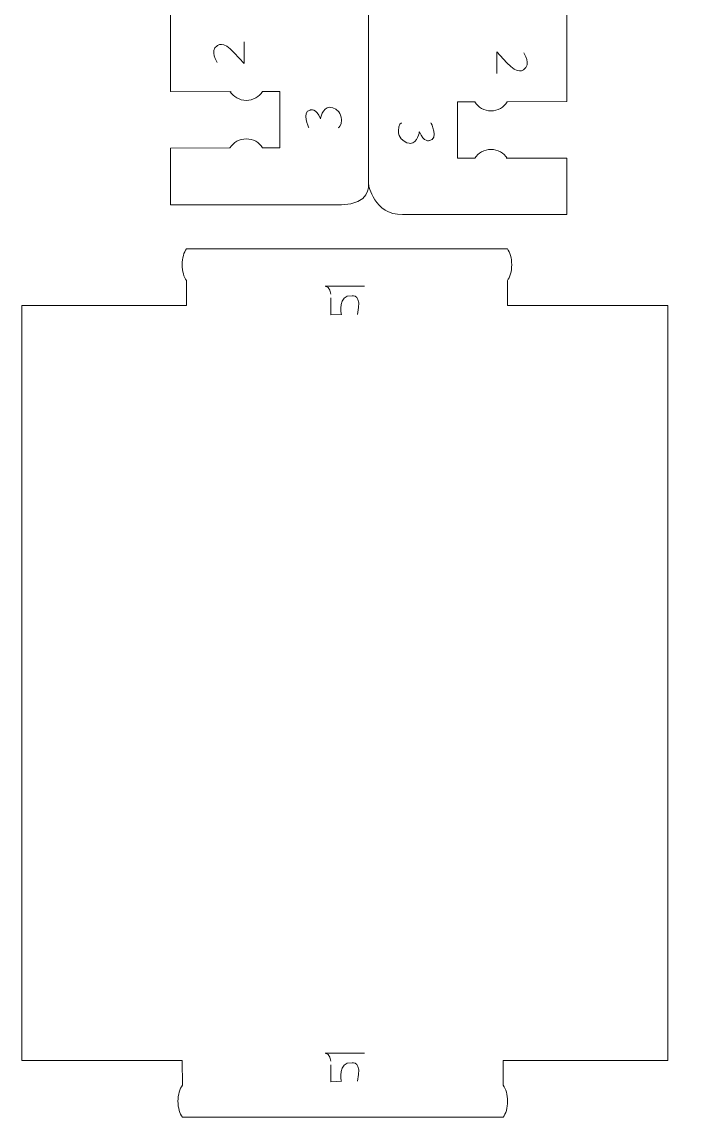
# Model space of a CAD drawing. Header units: centimetres. Extents: x -25 to 25, y -32.5 to 32.5.
# Drawn here: x -10.14 to -6.62, y -15.14 to -9.28 of the extents above; entities that cross this region are included whole.
import ezdxf

# ---------------------------------------------------------------- set-up
doc = ezdxf.new("R2010")
doc.units = ezdxf.units.CM
doc.header["$MEASUREMENT"] = 0
doc.layers.add('Capa 1', color=7, linetype='Continuous')

msp = doc.modelspace()

# ---------------------------------------------------------------- linework, layer by layer
at = {"layer": 'Capa 1', "color": 250, "lineweight": 9}
for points, knots in [([(-9.02436, -1.58977), (-9.02436, -1.58977), (-9.34867, -1.59117), (-9.34867, -1.59117), (-9.34867, -1.59117), (-9.34867, -1.59117), (-9.34867, -1.28812), (-9.34867, -1.28812), (-9.34867, -1.28812), (-9.34867, -1.28812), (-8.46907, -1.28812), (-8.46907, -1.28812), (-8.46907, -1.28812), (-8.31454, -1.28812), (-8.28802, -1.44744), (-8.28802, -1.44744), (-8.28802, -1.44744), (-8.28802, -1.44744), (-8.28802, -10.15085), (-8.28802, -10.15085), (-8.28802, -10.15085), (-8.28802, -10.15085), (-8.27926, -10.25722), (-8.43379, -10.25722), (-8.43379, -10.25722), (-8.43379, -10.25722), (-9.34867, -10.25722), (-9.34867, -10.25722), (-9.34867, -10.25722), (-9.34867, -10.25722), (-9.34867, -9.95417), (-9.34867, -9.95417), (-9.34867, -9.95417), (-9.34867, -9.95417), (-9.03007, -9.95234), (-9.03007, -9.95234)], [0, 0, 0, 0, 0.1, 0.1, 0.1, 0.1, 0.2, 0.2, 0.2, 0.2, 0.3, 0.3, 0.3, 0.3, 0.4, 0.4, 0.4, 0.4, 0.5, 0.5, 0.5, 0.5, 0.6, 0.6, 0.6, 0.6, 0.7, 0.7, 0.7, 0.7, 0.8, 0.8, 0.8, 0.8, 1, 1, 1, 1]), ([(-9.95467, -9.00459), (-9.95467, -9.00459), (-9.34867, -9.0046), (-9.34867, -9.0046), (-9.34867, -9.0046), (-9.34867, -9.0046), (-9.34867, -9.65111), (-9.34867, -9.65111), (-9.34867, -9.65111), (-9.34867, -9.65111), (-9.02436, -9.65245), (-9.02436, -9.65245)], [0, 0, 0, 0, 0.25, 0.25, 0.25, 0.25, 0.5, 0.5, 0.5, 0.5, 1, 1, 1, 1]), ([(-6.62137, -9.05758), (-6.62137, -9.05758), (-7.22737, -9.05757), (-7.22737, -9.05757), (-7.22737, -9.05757), (-7.22737, -9.05757), (-7.22737, -9.70406), (-7.22737, -9.70406), (-7.22737, -9.70406), (-7.22737, -9.70406), (-7.54597, -9.70718), (-7.54597, -9.70718)], [0, 0, 0, 0, 0.25, 0.25, 0.25, 0.25, 0.5, 0.5, 0.5, 0.5, 1, 1, 1, 1]), ([(-8.85556, -9.651), (-8.87399, -9.6797), (-8.90619, -9.69872), (-8.94282, -9.69872), (-8.94282, -9.69872), (-8.97945, -9.69872), (-9.01165, -9.6797), (-9.03007, -9.651)], [0, 0, 0, 0, 0.3333333, 0.3333333, 0.3333333, 0.3333333, 1, 1, 1, 1]), ([(-8.85556, -9.95234), (-8.85556, -9.95234), (-8.76396, -9.95245), (-8.76396, -9.95245), (-8.76396, -9.95245), (-8.76396, -9.95245), (-8.76396, -9.651), (-8.76396, -9.651), (-8.76396, -9.651), (-8.76396, -9.651), (-8.85558, -9.651), (-8.85558, -9.651)], [0, 0, 0, 0, 0.25, 0.25, 0.25, 0.25, 0.5, 0.5, 0.5, 0.5, 1, 1, 1, 1]), ([(-7.72048, -9.70718), (-7.72048, -9.70718), (-7.81208, -9.70707), (-7.81208, -9.70707), (-7.81208, -9.70707), (-7.81208, -9.70707), (-7.81208, -10.00852), (-7.81208, -10.00852), (-7.81208, -10.00852), (-7.81208, -10.00852), (-7.72046, -10.00852), (-7.72046, -10.00852)], [0, 0, 0, 0, 0.25, 0.25, 0.25, 0.25, 0.5, 0.5, 0.5, 0.5, 1, 1, 1, 1]), ([(-7.72048, -9.70718), (-7.70205, -9.73588), (-7.66985, -9.7549), (-7.63322, -9.7549), (-7.63322, -9.7549), (-7.59659, -9.7549), (-7.56439, -9.73588), (-7.54597, -9.70718)], [0, 0, 0, 0, 0.3333333, 0.3333333, 0.3333333, 0.3333333, 1, 1, 1, 1]), ([(-8.85556, -9.95234), (-8.87399, -9.92364), (-8.90619, -9.90462), (-8.94282, -9.90462), (-8.94282, -9.90462), (-8.97945, -9.90462), (-9.01165, -9.92364), (-9.03007, -9.95234)], [0, 0, 0, 0, 0.3333333, 0.3333333, 0.3333333, 0.3333333, 1, 1, 1, 1]), ([(-7.72048, -10.00852), (-7.70205, -9.97982), (-7.66985, -9.9608), (-7.63322, -9.9608), (-7.63322, -9.9608), (-7.59659, -9.9608), (-7.56439, -9.97982), (-7.54597, -10.00852)], [0, 0, 0, 0, 0.3333333, 0.3333333, 0.3333333, 0.3333333, 1, 1, 1, 1]), ([(-7.55168, -10.00852), (-7.55168, -10.00852), (-7.22737, -10.00712), (-7.22737, -10.00712), (-7.22737, -10.00712), (-7.22737, -10.00712), (-7.22737, -10.31017), (-7.22737, -10.31017), (-7.22737, -10.31017), (-7.22737, -10.31017), (-8.10697, -10.31017), (-8.10697, -10.31017), (-8.10697, -10.31017), (-8.2615, -10.31017), (-8.28802, -10.15085), (-8.28802, -10.15085)], [0, 0, 0, 0, 0.2, 0.2, 0.2, 0.2, 0.4, 0.4, 0.4, 0.4, 0.6, 0.6, 0.6, 0.6, 1, 1, 1, 1]), ([(-9.26256, -10.49314), (-9.27655, -10.5111), (-9.28582, -10.54249), (-9.28582, -10.57821), (-9.28582, -10.57821), (-9.28582, -10.61392), (-9.27655, -10.64531), (-9.26256, -10.66327)], [0, 0, 0, 0, 0.3333333, 0.3333333, 0.3333333, 0.3333333, 1, 1, 1, 1]), ([(-7.54561, -10.49314), (-7.53162, -10.5111), (-7.52235, -10.54249), (-7.52235, -10.57821), (-7.52235, -10.57821), (-7.52235, -10.61392), (-7.53162, -10.64531), (-7.54561, -10.66327)], [0, 0, 0, 0, 0.3333333, 0.3333333, 0.3333333, 0.3333333, 1, 1, 1, 1]), ([(-9.26256, -10.66328), (-9.26256, -10.66328), (-9.26256, -10.79615), (-9.26256, -10.79615), (-9.26256, -10.79615), (-9.26256, -10.79615), (-10.14346, -10.79615), (-10.14346, -10.79615), (-10.14346, -10.79615), (-10.14346, -10.79615), (-10.14346, -14.83607), (-10.14346, -14.83607), (-10.14346, -14.83607), (-10.14346, -14.83607), (-9.28499, -14.83607), (-9.28499, -14.83607), (-9.28499, -14.83607), (-9.28499, -14.83607), (-9.28496, -14.96894), (-9.28496, -14.96894)], [0, 0, 0, 0, 0.1666667, 0.1666667, 0.1666667, 0.1666667, 0.3333333, 0.3333333, 0.3333333, 0.3333333, 0.5, 0.5, 0.5, 0.5, 0.6666667, 0.6666667, 0.6666667, 0.6666667, 1, 1, 1, 1]), ([(-7.56801, -14.96894), (-7.56801, -14.96894), (-7.56801, -14.83607), (-7.56801, -14.83607), (-7.56801, -14.83607), (-7.56801, -14.83607), (-6.68711, -14.83607), (-6.68711, -14.83607), (-6.68711, -14.83607), (-6.68711, -14.83607), (-6.68711, -10.79615), (-6.68711, -10.79615), (-6.68711, -10.79615), (-6.68711, -10.79615), (-7.54561, -10.79615), (-7.54561, -10.79615), (-7.54561, -10.79615), (-7.54561, -10.79615), (-7.54561, -10.66328), (-7.54561, -10.66328)], [0, 0, 0, 0, 0.1666667, 0.1666667, 0.1666667, 0.1666667, 0.3333333, 0.3333333, 0.3333333, 0.3333333, 0.5, 0.5, 0.5, 0.5, 0.6666667, 0.6666667, 0.6666667, 0.6666667, 1, 1, 1, 1]), ([(-9.28496, -14.96895), (-9.29895, -14.98691), (-9.30822, -15.0183), (-9.30822, -15.05402), (-9.30822, -15.05402), (-9.30822, -15.08973), (-9.29895, -15.12112), (-9.28496, -15.13908)], [0, 0, 0, 0, 0.3333333, 0.3333333, 0.3333333, 0.3333333, 1, 1, 1, 1]), ([(-7.56801, -14.96895), (-7.55402, -14.98691), (-7.54475, -15.0183), (-7.54475, -15.05402), (-7.54475, -15.05402), (-7.54475, -15.08973), (-7.55402, -15.12112), (-7.56801, -15.13908)], [0, 0, 0, 0, 0.3333333, 0.3333333, 0.3333333, 0.3333333, 1, 1, 1, 1])]:
    msp.add_open_spline(points, degree=3, knots=knots, dxfattribs=at)
at = {"layer": 'Capa 1', "color": 22, "lineweight": 5}
for points, knots in [([(-9.0986, -9.49535), (-9.0986, -9.49535), (-9.13941, -9.43352), (-9.0986, -9.40636), (-9.0986, -9.40636), (-9.0986, -9.40636), (-9.0677, -9.37544), (-9.00836, -9.44343)], [0, 0, 0, 0, 0.3333333, 0.3333333, 0.3333333, 0.3333333, 1, 1, 1, 1]), ([(-9.00836, -9.44343), (-9.00836, -9.44343), (-8.95398, -9.50151), (-8.95398, -9.50151), (-8.95398, -9.50151), (-8.95398, -9.50151), (-8.95398, -9.38619), (-8.95398, -9.38619)], [0, 0, 0, 0, 0.3333333, 0.3333333, 0.3333333, 0.3333333, 1, 1, 1, 1]), ([(-7.54794, -9.49705), (-7.54794, -9.49705), (-7.60232, -9.43897), (-7.60232, -9.43897), (-7.60232, -9.43897), (-7.60232, -9.43897), (-7.60232, -9.55429), (-7.60232, -9.55429)], [0, 0, 0, 0, 0.3333333, 0.3333333, 0.3333333, 0.3333333, 1, 1, 1, 1]), ([(-7.4577, -9.44513), (-7.4577, -9.44513), (-7.41689, -9.50696), (-7.4577, -9.53412), (-7.4577, -9.53412), (-7.4577, -9.53412), (-7.4886, -9.56504), (-7.54794, -9.49705)], [0, 0, 0, 0, 0.3333333, 0.3333333, 0.3333333, 0.3333333, 1, 1, 1, 1]), ([(-8.45065, -9.84546), (-8.45065, -9.84546), (-8.43217, -9.83823), (-8.43337, -9.80218), (-8.43337, -9.80218), (-8.43399, -9.78347), (-8.44068, -9.77007), (-8.44833, -9.76035), (-8.44833, -9.76035), (-8.46703, -9.73665), (-8.49607, -9.73543), (-8.49607, -9.73543), (-8.49607, -9.73543), (-8.53778, -9.73665), (-8.54582, -9.79787), (-8.54582, -9.79787), (-8.54582, -9.79787), (-8.56811, -9.73791), (-8.60024, -9.75028), (-8.60024, -9.75028), (-8.60024, -9.75028), (-8.64967, -9.75892), (-8.60768, -9.84546), (-8.60768, -9.84546)], [0, 0, 0, 0, 0.1428571, 0.1428571, 0.1428571, 0.1428571, 0.2857143, 0.2857143, 0.2857143, 0.2857143, 0.4285714, 0.4285714, 0.4285714, 0.4285714, 0.5714286, 0.5714286, 0.5714286, 0.5714286, 0.7142857, 0.7142857, 0.7142857, 0.7142857, 1, 1, 1, 1]), ([(-8.11165, -9.81854), (-8.11165, -9.81854), (-8.13013, -9.82577), (-8.12893, -9.86182), (-8.12893, -9.86182), (-8.12831, -9.88053), (-8.12162, -9.89393), (-8.11397, -9.90365), (-8.11397, -9.90365), (-8.09527, -9.92735), (-8.06623, -9.92857), (-8.06623, -9.92857), (-8.06623, -9.92857), (-8.02452, -9.92735), (-8.01648, -9.86613), (-8.01648, -9.86613), (-8.01648, -9.86613), (-7.99419, -9.92609), (-7.96206, -9.91372), (-7.96206, -9.91372), (-7.96206, -9.91372), (-7.91263, -9.90508), (-7.95462, -9.81854), (-7.95462, -9.81854)], [0, 0, 0, 0, 0.1428571, 0.1428571, 0.1428571, 0.1428571, 0.2857143, 0.2857143, 0.2857143, 0.2857143, 0.4285714, 0.4285714, 0.4285714, 0.4285714, 0.5714286, 0.5714286, 0.5714286, 0.5714286, 0.7142857, 0.7142857, 0.7142857, 0.7142857, 1, 1, 1, 1]), ([(-8.48949, -10.75538), (-8.48949, -10.75538), (-8.49004, -10.84685), (-8.49004, -10.84685), (-8.49004, -10.84685), (-8.49004, -10.84685), (-8.43366, -10.84356), (-8.43366, -10.84356)], [0, 0, 0, 0, 0.3333333, 0.3333333, 0.3333333, 0.3333333, 1, 1, 1, 1]), ([(-8.43366, -10.84356), (-8.43366, -10.84356), (-8.45772, -10.73847), (-8.37649, -10.74465), (-8.37649, -10.74465), (-8.37649, -10.74465), (-8.3208, -10.73354), (-8.34801, -10.84356)], [0, 0, 0, 0, 0.3333333, 0.3333333, 0.3333333, 0.3333333, 1, 1, 1, 1]), ([(-8.48949, -14.85932), (-8.48949, -14.85932), (-8.49004, -14.95079), (-8.49004, -14.95079), (-8.49004, -14.95079), (-8.49004, -14.95079), (-8.43366, -14.9475), (-8.43366, -14.9475)], [0, 0, 0, 0, 0.3333333, 0.3333333, 0.3333333, 0.3333333, 1, 1, 1, 1]), ([(-8.43366, -14.9475), (-8.43366, -14.9475), (-8.45772, -14.84241), (-8.37649, -14.84859), (-8.37649, -14.84859), (-8.37649, -14.84859), (-8.3208, -14.83748), (-8.34801, -14.9475)], [0, 0, 0, 0, 0.3333333, 0.3333333, 0.3333333, 0.3333333, 1, 1, 1, 1])]:
    msp.add_open_spline(points, degree=3, knots=knots, dxfattribs=at)
at = {"layer": 'Capa 1', "color": 250, "lineweight": 9}
for points in [[(-7.54561, -10.49314), (-7.54561, -10.49314), (-9.26256, -10.49314), (-9.26256, -10.49314)], [(-9.28499, -15.13908), (-9.28499, -15.13908), (-7.56801, -15.13908), (-7.56801, -15.13908)]]:
    msp.add_open_spline(points, degree=3, dxfattribs=at)
at = {"layer": 'Capa 1', "color": 22, "lineweight": 5}
for points in [[(-8.49062, -10.7352), (-8.49062, -10.7352), (-8.49227, -10.69479), (-8.52004, -10.69315)], [(-8.52004, -10.69315), (-8.52004, -10.69315), (-8.31053, -10.69315), (-8.31053, -10.69315)], [(-8.49062, -14.83914), (-8.49062, -14.83914), (-8.49227, -14.79873), (-8.52004, -14.79709)], [(-8.52004, -14.79709), (-8.52004, -14.79709), (-8.31053, -14.79709), (-8.31053, -14.79709)]]:
    msp.add_open_spline(points, degree=3, dxfattribs=at)

doc.saveas('drawing.dxf')
